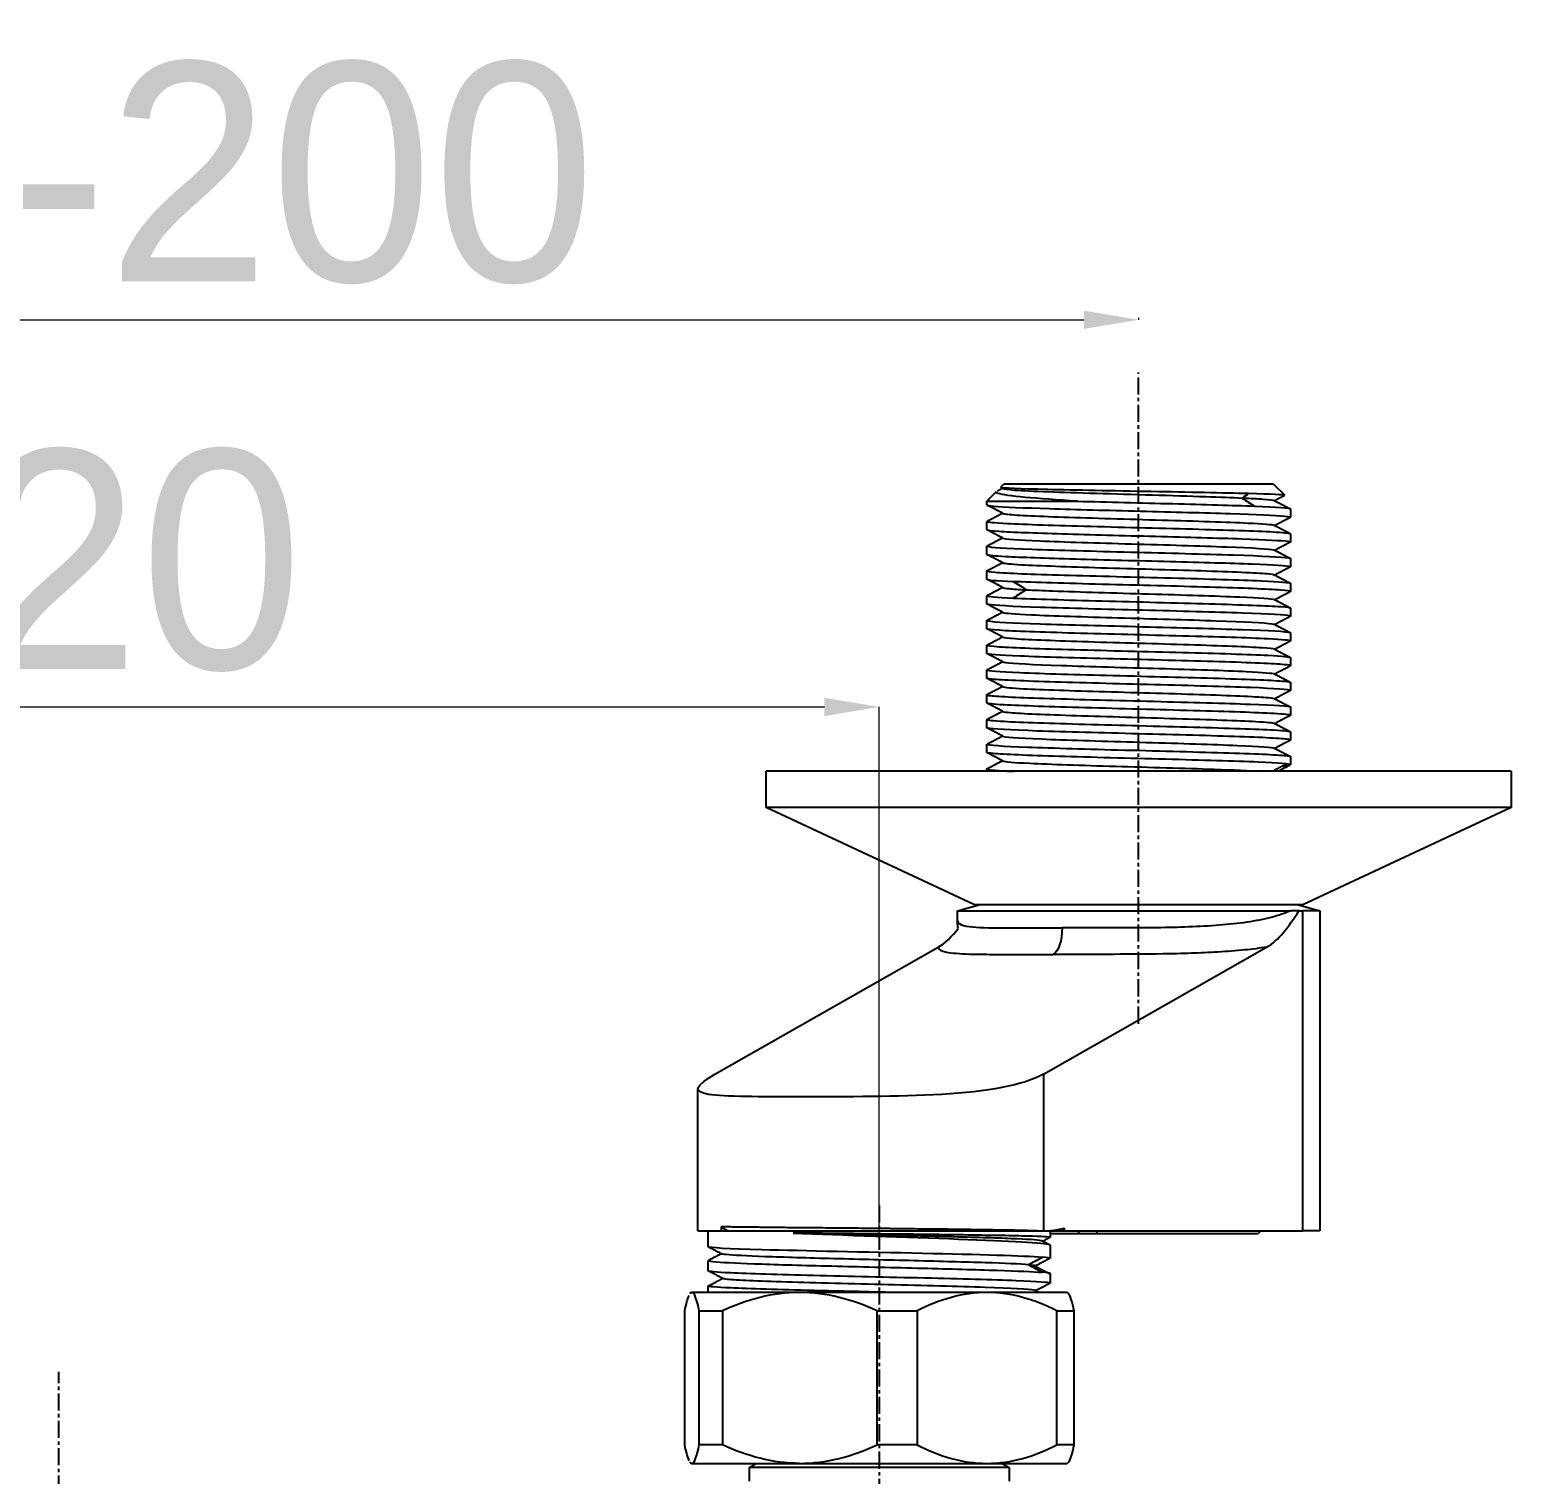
# Model space of a CAD drawing. Header units: millimetres. Extents: x 1091 to 2122, y 843 to 1569.
# Drawn here: x 1734.9 to 1843.3, y 1174.1 to 1279.7 of the extents above; entities that cross this region are included whole.
import ezdxf

# ---------------------------------------------------------------- set-up
doc = ezdxf.new("R2010")
doc.units = ezdxf.units.MM
doc.linetypes.add('CENTER', pattern=[2, 1.25, -0.25, 0.25, -0.25])
doc.layers.add('标注', color=1, linetype='Continuous')
doc.styles.add('Daelim Dimension', font='')
doc.styles.get('Daelim Dimension').set_extended_font_data('나눔고딕')
doc.dimstyles.new('DEFAULT', dxfattribs={"dimscale": 2, "dimtxt": 2, "dimasz": 2, "dimexe": 0, "dimexo": 2, "dimgap": 1, "dimtad": 1, "dimdec": 1, "dimzin": 9, "dimdsep": 46, "dimtxsty": 'Daelim Dimension', "dimcen": 0.5, "dimclrd": 252, "dimclre": 252, "dimclrt": 3, "dimadec": 1, "dimazin": 0, "dimtfac": 1, "dimtdec": 1, "dimtix": 1, "dimtmove": 0, "dimatfit": 3, "dimfxl": 1, "dimtolj": 1, "dimtzin": 1, "dimlwd": 9, "dimlwe": 9, "dimarcsym": 0})

# ---------------------------------------------------------------- blocks, each defined once
blk = doc.blocks.new('*D1')
at = {"layer": 'Defpoints', "color": 0, "transparency": 16777216}
for p in [(1797.05, 1230.18), (1677.06, 1188.18), (1797.05, 1187.23)]:
    blk.add_point(p, dxfattribs=at)
at = {"layer": '标注', "color": 5, "lineweight": 9, "transparency": 16777216}
for p, q in [((1677.06, 1192.18), (1677.06, 1230.18)), ((1681.06, 1230.18), (1793.05, 1230.18)), ((1797.05, 1191.23), (1797.05, 1230.18))]:
    blk.add_line(p, q, dxfattribs=at)
at = {"layer": '标注', "color": 5, "transparency": 16777216}
for points in [[(1681.06, 1230.85), (1681.06, 1229.51), (1677.06, 1230.18)], [(1793.05, 1230.85), (1793.05, 1229.51), (1797.05, 1230.18)]]:
    blk.add_solid(points, dxfattribs=at)
at = {"layer": '标注', "color": 7, "transparency": 16777216, "insert": (1737.06, 1240.85), "char_height": 16, "attachment_point": 5, "style": 'Daelim Dimension'}
blk.add_mtext('\\A1;120', dxfattribs=at)
blk = doc.blocks.new('*D8')
at = {"layer": 'Defpoints', "color": 0, "transparency": 16777216}
for p in [(1816.03, 1258.48), (1658.08, 1254.63), (1816.03, 1254.63)]:
    blk.add_point(p, dxfattribs=at)
at = {"layer": '标注', "color": 5, "lineweight": 9, "transparency": 16777216}
for p, q in [((1658.08, 1258.63), (1658.08, 1258.48)), ((1662.08, 1258.48), (1812.03, 1258.48)), ((1816.03, 1258.63), (1816.03, 1258.48))]:
    blk.add_line(p, q, dxfattribs=at)
at = {"layer": '标注', "color": 5, "transparency": 16777216}
for points in [[(1662.08, 1259.15), (1662.08, 1257.82), (1658.08, 1258.48)], [(1812.03, 1259.15), (1812.03, 1257.82), (1816.03, 1258.48)]]:
    blk.add_solid(points, dxfattribs=at)
at = {"layer": '标注', "color": 7, "transparency": 16777216, "insert": (1737.06, 1269.19), "char_height": 16, "attachment_point": 5, "style": 'Daelim Dimension'}
blk.add_mtext('\\A1;150-200', dxfattribs=at)

msp = doc.modelspace()

# ---------------------------------------------------------------- linework, layer by layer
at = {"color": 1, "linetype": 'CENTER'}
for p, q in [((1816.03, 1207.02), (1816.03, 1254.63)), ((1797.05, 1193.74), (1797.05, 1165.09)), ((1737.06, 1032.74), (1737.06, 1181.56))]:
    msp.add_line(p, q, dxfattribs=at)
at = {"color": 9, "linetype": 'Continuous'}
for p, q in [((1805.96, 1246.25), (1806.19, 1246.48)), ((1825.87, 1246.48), (1826.71, 1245.65)), ((1804.93, 1245.23), (1811.56, 1245.23)), ((1804.93, 1244.95), (1804.93, 1245.23)), ((1804.97, 1245.26), (1805.64, 1245.93)), ((1827.13, 1244.65), (1827.13, 1244.04)), ((1804.93, 1243.14), (1804.93, 1243.74)), ((1827.13, 1242.84), (1827.13, 1242.23)), ((1804.93, 1241.33), (1804.93, 1241.94)), ((1827.13, 1241.03), (1827.13, 1240.43)), ((1804.93, 1239.52), (1804.93, 1240.12)), ((1827.13, 1239.22), (1827.13, 1238.61)), ((1804.93, 1237.71), (1804.93, 1238.31)), ((1827.13, 1237.41), (1827.13, 1236.8)), ((1804.93, 1235.9), (1804.93, 1236.51)), ((1827.13, 1235.6), (1827.13, 1235)), ((1804.93, 1234.09), (1804.93, 1234.69)), ((1827.13, 1233.79), (1827.13, 1233.18)), ((1804.93, 1232.28), (1804.93, 1232.88)), ((1827.13, 1231.98), (1827.13, 1231.38)), ((1804.93, 1230.47), (1804.93, 1231.08)), ((1827.13, 1230.17), (1827.13, 1229.56)), ((1804.93, 1228.66), (1804.93, 1229.26)), ((1827.13, 1228.36), (1827.13, 1227.75)), ((1804.93, 1226.85), (1804.93, 1227.46)), ((1827.13, 1226.55), (1827.13, 1225.94)), ((1804.93, 1225.48), (1804.93, 1225.65)), ((1783.8, 1191.88), (1785.49, 1191.88)), ((1784.55, 1190.7), (1784.55, 1191.88)), ((1785.49, 1192.17), (1785.49, 1191.88)), ((1785.49, 1191.88), (1785.98, 1191.88)), ((1808.6, 1191.88), (1809.06, 1191.88)), ((1809.06, 1191.88), (1809.59, 1191.88)), ((1809.55, 1191.88), (1809.55, 1191.39)), ((1809.55, 1191.68), (1811.67, 1191.68)), ((1809.55, 1190.84), (1809.55, 1189.85)), ((1811.67, 1191.68), (1813.03, 1191.68)), ((1784.55, 1188.95), (1784.55, 1189.72)), ((1809.55, 1188.76), (1809.55, 1188.05)), ((1784.55, 1187.38), (1784.55, 1187.85)), ((1783.22, 1187.29), (1783.3, 1187.38)), ((1783.3, 1187.38), (1783.36, 1187.38)), ((1791.24, 1187.38), (1783.36, 1187.38)), ((1804.94, 1187.38), (1791.24, 1187.38)), ((1810.8, 1187.38), (1804.94, 1187.38)), ((1810.8, 1187.38), (1810.89, 1187.29)), ((1783.9, 1186.03), (1785.59, 1186.03)), ((1796.9, 1186.03), (1799.83, 1186.03)), ((1810.05, 1186.03), (1811.3, 1186.03))]:
    msp.add_line(p, q, dxfattribs=at)
at = {"color": 7, "linetype": 'Continuous'}
for p, q in [((1843.28, 1225.48), (1788.78, 1225.48)), ((1788.78, 1222.82), (1788.78, 1225.48)), ((1843.28, 1225.48), (1843.28, 1222.82)), ((1843.28, 1222.82), (1788.78, 1222.82)), ((1803.97, 1215.73), (1788.78, 1222.82)), ((1843.28, 1222.82), (1828.09, 1215.73)), ((1802.78, 1215.28), (1804.45, 1215.73)), ((1803.97, 1215.73), (1828.09, 1215.73)), ((1827.61, 1215.73), (1829.28, 1215.28)), ((1802.78, 1215.28), (1827.18, 1215.28)), ((1802.78, 1214.56), (1802.78, 1215.28)), ((1828.04, 1191.88), (1828.04, 1215.28)), ((1829.28, 1215.28), (1828.04, 1215.28)), ((1829.28, 1215.28), (1829.28, 1191.88)), ((1785.05, 1203.33), (1801.38, 1212.61)), ((1809.06, 1203.33), (1825.39, 1212.61)), ((1809.06, 1203.33), (1809.06, 1191.88)), ((1783.8, 1191.88), (1783.8, 1202.27)), ((1810.61, 1191.88), (1828.04, 1191.88)), ((1824.98, 1191.88), (1824.78, 1191.68)), ((1829.28, 1191.88), (1828.04, 1191.88)), ((1813.03, 1191.68), (1824.78, 1191.68)), ((1782.81, 1186.03), (1782.81, 1176.23)), ((1783.9, 1176.23), (1783.9, 1186.03)), ((1785.59, 1186.03), (1785.59, 1176.23)), ((1796.9, 1176.23), (1796.9, 1186.03)), ((1799.83, 1186.03), (1799.83, 1176.23)), ((1810.05, 1176.23), (1810.05, 1186.03)), ((1811.3, 1186.03), (1811.3, 1176.23)), ((1785.59, 1176.23), (1783.9, 1176.23)), ((1799.83, 1176.23), (1796.9, 1176.23)), ((1811.3, 1176.23), (1810.05, 1176.23)), ((1783.3, 1174.88), (1783.22, 1174.96)), ((1783.36, 1174.88), (1783.3, 1174.88)), ((1783.36, 1174.88), (1791.24, 1174.88)), ((1787.55, 1174.58), (1788.05, 1174.88)), ((1793.04, 1174.58), (1787.55, 1174.58)), ((1787.55, 1174.58), (1787.55, 1173.58)), ((1791.24, 1174.88), (1804.94, 1174.88)), ((1806.55, 1174.58), (1793.04, 1174.58)), ((1804.94, 1174.88), (1810.8, 1174.88)), ((1806.05, 1174.88), (1806.55, 1174.58)), ((1806.55, 1174.58), (1806.55, 1173.58)), ((1810.89, 1174.96), (1810.8, 1174.88))]:
    msp.add_line(p, q, dxfattribs=at)
at = {"color": 7, "linetype": 'Continuous', "extrusion": (0, 0, -1)}
msp.add_ellipse((1809.59, 1214.03), major_axis=(0, 2), ratio=0.422618, start_param=1.570796, end_param=2.905961, dxfattribs=at)
at = {"color": 9, "linetype": 'Continuous'}
for points, degree in [([(1805.7, 1245.97), (1806.06, 1246.16)], 1), ([(1806.1, 1246.14), (1805.96, 1246.21)], 1), ([(1824.07, 1245.77), (1823.92, 1245.67), (1823.77, 1245.56), (1823.61, 1245.45)], 3), ([(1823.61, 1245.45), (1823.9, 1245.26), (1824.2, 1245.06), (1824.49, 1244.86)], 3), ([(1826.71, 1245.64), (1826.67, 1245.69), (1825.74, 1245.73), (1824.07, 1245.77)], 3), ([(1825.95, 1245.27), (1826.53, 1244.97), (1827.12, 1244.66)], 2), ([(1826.69, 1245.62), (1826.34, 1245.44), (1825.98, 1245.25)], 2), ([(1806.1, 1244.33), (1805.51, 1244.64), (1804.93, 1244.94)], 2), ([(1804.93, 1243.75), (1805.5, 1244.05), (1806.07, 1244.35)], 2), ([(1824.49, 1244.85), (1826.19, 1244.79), (1827.13, 1244.71), (1827.13, 1244.65)], 3), ([(1827.14, 1244.04), (1826.57, 1243.74), (1825.99, 1243.44)], 2), ([(1806.1, 1242.52), (1805.51, 1242.83), (1804.92, 1243.13)], 2), ([(1825.95, 1243.46), (1826.54, 1243.16), (1827.12, 1242.85)], 2), ([(1804.95, 1241.95), (1805.51, 1242.25), (1806.07, 1242.54)], 2), ([(1827.12, 1242.22), (1826.56, 1241.93), (1825.99, 1241.63)], 2), ([(1827.12, 1242.22), (1827.12, 1242.22), (1827.11, 1242.22), (1827.1, 1242.21)], 3), ([(1804.92, 1240.13), (1805.5, 1240.43), (1806.07, 1240.73)], 2), ([(1806.1, 1240.71), (1805.52, 1241.02), (1804.93, 1241.32)], 2), ([(1825.97, 1241.65), (1826.55, 1241.34), (1827.14, 1241.03)], 2), ([(1825.95, 1239.84), (1826.54, 1239.53), (1827.12, 1239.23)], 2), ([(1827.13, 1240.42), (1826.56, 1240.12), (1825.99, 1239.82)], 2), ([(1804.93, 1239.52), (1804.93, 1239.46), (1805.6, 1239.4), (1806.86, 1239.35)], 3), ([(1804.93, 1238.32), (1805.5, 1238.62), (1806.07, 1238.92)], 2), ([(1806.11, 1238.9), (1805.52, 1239.21), (1804.94, 1239.51)], 2), ([(1806.86, 1239.35), (1807.18, 1239.15), (1807.49, 1238.95), (1807.81, 1238.75)], 3), ([(1807.81, 1238.74), (1807.49, 1238.54), (1807.18, 1238.34), (1806.86, 1238.14)], 3), ([(1827.14, 1238.61), (1826.57, 1238.31), (1825.99, 1238.01)], 2), ([(1804.93, 1238.31), (1804.94, 1238.26), (1805.6, 1238.2), (1806.86, 1238.14)], 3), ([(1806.1, 1237.09), (1805.51, 1237.4), (1804.93, 1237.7)], 2), ([(1825.96, 1238.03), (1826.54, 1237.73), (1827.13, 1237.42)], 2), ([(1804.93, 1236.51), (1805.5, 1236.81), (1806.07, 1237.11)], 2), ([(1827.12, 1236.79), (1826.56, 1236.5), (1825.99, 1236.2)], 2), ([(1804.93, 1234.7), (1805.5, 1235), (1806.07, 1235.3)], 2), ([(1806.1, 1235.28), (1805.52, 1235.59), (1804.94, 1235.89)], 2), ([(1825.96, 1236.22), (1826.55, 1235.91), (1827.13, 1235.61)], 2), ([(1825.95, 1234.41), (1826.54, 1234.1), (1827.12, 1233.8)], 2), ([(1827.13, 1234.99), (1826.56, 1234.69), (1825.99, 1234.39)], 2), ([(1806.1, 1233.47), (1805.52, 1233.78), (1804.93, 1234.08)], 2), ([(1804.95, 1232.9), (1805.51, 1233.19), (1806.07, 1233.49)], 2), ([(1827.13, 1233.17), (1826.56, 1232.88), (1825.99, 1232.58)], 2), ([(1806.1, 1231.66), (1805.51, 1231.97), (1804.93, 1232.27)], 2), ([(1825.97, 1232.59), (1826.55, 1232.29), (1827.14, 1231.98)], 2), ([(1804.93, 1231.09), (1805.5, 1231.38), (1806.07, 1231.68)], 2), ([(1827.12, 1231.37), (1826.55, 1231.07), (1825.99, 1230.77)], 2), ([(1806.1, 1229.85), (1805.52, 1230.16), (1804.93, 1230.46)], 2), ([(1804.93, 1229.27), (1805.5, 1229.57), (1806.07, 1229.87)], 2), ([(1825.96, 1230.79), (1826.54, 1230.48), (1827.13, 1230.18)], 2), ([(1825.95, 1228.98), (1826.54, 1228.68), (1827.12, 1228.37)], 2), ([(1827.12, 1229.55), (1826.55, 1229.26), (1825.99, 1228.96)], 2), ([(1806.1, 1228.04), (1805.51, 1228.35), (1804.93, 1228.65)], 2), ([(1804.95, 1227.47), (1805.51, 1227.76), (1806.07, 1228.06)], 2), ([(1827.13, 1227.74), (1826.56, 1227.45), (1825.99, 1227.15)], 2), ([(1806.1, 1226.23), (1805.51, 1226.54), (1804.93, 1226.84)], 2), ([(1825.97, 1227.16), (1826.56, 1226.86), (1827.14, 1226.55)], 2), ([(1804.92, 1225.65), (1805.49, 1225.95), (1806.07, 1226.25)], 2), ([(1826.86, 1226.02), (1826.36, 1225.75), (1825.86, 1225.48)], 2), ([(1827.11, 1225.93), (1826.82, 1225.78), (1826.53, 1225.63), (1826.24, 1225.48)], 3), ([(1826.48, 1225.85), (1826.8, 1225.87), (1827, 1225.89), (1827.09, 1225.92)], 3), ([(1810.61, 1192.07), (1810.27, 1191.97), (1809.93, 1191.9), (1809.59, 1191.88)], 3), ([(1809.59, 1191.88), (1810.18, 1191.88), (1810.48, 1191.88), (1810.47, 1191.88)], 3), ([(1810.61, 1191.94), (1810.47, 1191.86)], 1), ([(1810.5, 1191.88), (1810.59, 1191.88), (1810.66, 1191.88), (1810.7, 1191.88)], 3), ([(1810.61, 1191.88), (1810.61, 1192.07)], 1), ([(1811.58, 1191.88), (1811.61, 1191.81), (1811.64, 1191.74), (1811.67, 1191.68)], 3), ([(1813.03, 1191.68), (1813, 1191.74), (1812.97, 1191.81), (1812.94, 1191.88)], 3), ([(1809.01, 1191.14), (1809.52, 1190.87)], 1), ([(1809.51, 1191.37), (1809.04, 1191.12)], 1), ([(1784.58, 1189.74), (1785.49, 1190.21)], 1), ([(1785.52, 1190.2), (1784.6, 1190.68)], 1), ([(1807.97, 1189.4), (1808.3, 1189.58), (1808.64, 1189.76), (1808.97, 1189.94)], 3), ([(1809.48, 1189.83), (1808.95, 1189.55), (1808.42, 1189.27)], 2), ([(1809.55, 1189.86), (1809.55, 1189.89), (1809.36, 1189.91), (1808.97, 1189.95)], 3), ([(1785.62, 1188.39), (1785.09, 1188.67), (1784.56, 1188.94)], 2), ([(1808.97, 1188.85), (1808.64, 1189.03), (1808.3, 1189.21), (1807.97, 1189.39)], 3), ([(1808.48, 1189.29), (1809, 1189.02), (1809.52, 1188.74)], 2), ([(1809.55, 1188.76), (1809.55, 1188.79), (1809.36, 1188.82), (1808.97, 1188.85)], 3), ([(1784.56, 1187.86), (1785.08, 1188.13), (1785.6, 1188.4)], 2), ([(1809.55, 1188.04), (1809.03, 1187.77), (1808.51, 1187.5)], 2), ([(1783.13, 1187.14), (1783.02, 1186.91), (1782.92, 1186.52), (1782.81, 1186.03)], 3), ([(1783.36, 1187.38), (1783.32, 1187.38), (1783.29, 1187.36), (1783.25, 1187.32)], 3), ([(1783.9, 1186.03), (1783.73, 1186.85), (1783.54, 1187.38), (1783.36, 1187.38)], 3), ([(1791.24, 1187.38), (1789.28, 1187.38), (1787.38, 1186.84), (1785.59, 1186.03)], 3), ([(1796.9, 1186.03), (1795.1, 1186.85), (1793.2, 1187.38), (1791.24, 1187.38)], 3), ([(1804.94, 1187.38), (1803.17, 1187.38), (1801.46, 1186.85), (1799.83, 1186.03)], 3), ([(1810.05, 1186.03), (1808.42, 1186.85), (1806.71, 1187.38), (1804.94, 1187.38)], 3), ([(1808.49, 1187.51), (1808.62, 1187.44), (1808.75, 1187.38)], 2), ([(1810.86, 1187.32), (1811.01, 1187.17), (1811.15, 1186.7), (1811.3, 1186.03)], 3)]:
    msp.add_open_spline(points, degree=degree, dxfattribs=at)
for points, knots in [([(1824.07, 1245.77), (1822.25, 1245.82), (1819.63, 1245.87), (1814.2, 1245.97), (1811.39, 1246.02), (1807.32, 1246.12), (1806.05, 1246.17), (1805.95, 1246.22), (1805.94, 1246.22), (1805.94, 1246.22)], [0, 0, 0, 0, 0.332862, 0.332862, 0.665723, 0.665723, 0.998585, 0.998585, 1, 1, 1, 1]), ([(1806.1, 1246.14), (1806.16, 1246.11), (1806.79, 1246.03), (1809.2, 1245.92), (1812.85, 1245.8), (1817.05, 1245.68), (1820.87, 1245.56), (1822.86, 1245.49), (1823.61, 1245.45)], [0, 0, 0, 0, 0.154823, 0.329225, 0.503626, 0.678028, 0.85243, 1, 1, 1, 1]), ([(1806.19, 1246.48), (1806.18, 1246.48), (1806.38, 1246.48), (1807.66, 1246.48), (1809.51, 1246.48), (1811.87, 1246.48)], [0, 0, 0, 0, 0.307181, 0.307181, 1, 1, 1, 1]), ([(1811.87, 1246.48), (1814.23, 1246.48), (1816.99, 1246.48), (1821.81, 1246.48), (1823.87, 1246.48), (1825.56, 1246.48), (1825.87, 1246.48), (1825.87, 1246.48)], [0, 0, 0, 0, 0.391129, 0.391129, 0.782258, 0.782258, 1, 1, 1, 1]), ([(1811.56, 1245.22), (1808.54, 1245.41), (1806.32, 1245.59), (1805.62, 1245.83), (1805.58, 1245.87), (1805.63, 1245.92)], [0, 0, 0, 0, 0.810229, 0.810229, 1, 1, 1, 1]), ([(1811.56, 1245.22), (1813.75, 1245.16), (1816.22, 1245.1), (1820.84, 1244.98), (1822.94, 1244.92), (1824.49, 1244.86)], [0, 0, 0, 0, 0.5, 0.5, 1, 1, 1, 1]), ([(1823.61, 1245.45), (1824.23, 1245.43), (1825.37, 1245.37), (1825.87, 1245.3), (1825.95, 1245.27)], [0, 0, 0, 0, 0.458664, 1, 1, 1, 1]), ([(1804.94, 1244.93), (1804.99, 1244.91), (1805.16, 1244.88), (1806.16, 1244.8), (1807.61, 1244.74), (1811.43, 1244.61), (1813.8, 1244.56), (1818.51, 1244.43), (1820.87, 1244.38), (1824.62, 1244.25), (1826.03, 1244.19), (1826.98, 1244.1), (1827.12, 1244.07), (1827.12, 1244.04)], [0, 0, 0, 0, 0.083144, 0.083144, 0.289457, 0.289457, 0.49577, 0.49577, 0.702084, 0.702084, 0.908397, 0.908397, 1, 1, 1, 1]), ([(1806.1, 1244.33), (1806.13, 1244.31), (1806.56, 1244.22), (1810, 1244.06), (1817.92, 1243.84), (1824.26, 1243.64), (1825.82, 1243.52), (1825.95, 1243.46)], [0, 0, 0, 0, 0.058593, 0.309068, 0.559543, 0.810018, 1, 1, 1, 1]), ([(1804.94, 1243.74), (1804.94, 1243.69), (1805.45, 1243.65), (1807.74, 1243.52), (1809.99, 1243.46), (1815.09, 1243.31), (1817.97, 1243.25), (1822.89, 1243.1), (1824.96, 1243.04), (1826.77, 1242.92), (1827.12, 1242.88), (1827.12, 1242.84)], [0, 0, 0, 0, 0.165991, 0.165991, 0.39766, 0.39766, 0.629329, 0.629329, 0.860999, 0.860999, 1, 1, 1, 1]), ([(1804.95, 1243.12), (1805.02, 1243.09), (1805.31, 1243.06), (1806.76, 1242.96), (1808.4, 1242.9), (1812.49, 1242.78), (1814.9, 1242.71), (1819.62, 1242.6), (1821.84, 1242.53), (1825.33, 1242.41), (1826.51, 1242.35), (1827.07, 1242.27), (1827.13, 1242.25), (1827.13, 1242.23)], [0, 0, 0, 0, 0.115317, 0.115317, 0.321609, 0.321609, 0.527901, 0.527901, 0.734193, 0.734193, 0.940485, 0.940485, 1, 1, 1, 1]), ([(1804.93, 1241.94), (1804.93, 1241.93), (1804.94, 1241.93), (1805.12, 1241.85), (1806.31, 1241.78), (1810.12, 1241.64), (1812.76, 1241.57), (1818.14, 1241.43), (1820.88, 1241.36), (1825.06, 1241.22), (1826.53, 1241.15), (1827.08, 1241.07), (1827.13, 1241.05), (1827.13, 1241.03)], [0, 0, 0, 0, 0.019921, 0.019921, 0.251564, 0.251564, 0.483206, 0.483206, 0.714848, 0.714848, 0.94649, 0.94649, 1, 1, 1, 1]), ([(1806.1, 1242.52), (1806.23, 1242.45), (1808.26, 1242.31), (1815.45, 1242.1), (1823.12, 1241.88), (1825.75, 1241.73), (1825.96, 1241.65), (1825.97, 1241.65)], [0, 0, 0, 0, 0.23247, 0.481446, 0.730422, 0.979398, 1, 1, 1, 1]), ([(1804.95, 1241.31), (1805.03, 1241.27), (1805.5, 1241.23), (1807.44, 1241.12), (1809.24, 1241.07), (1813.56, 1240.93), (1815.99, 1240.88), (1820.64, 1240.75), (1822.76, 1240.7), (1825.91, 1240.57), (1826.88, 1240.51), (1827.12, 1240.44), (1827.13, 1240.43), (1827.13, 1240.43)], [0, 0, 0, 0, 0.146395, 0.146395, 0.352729, 0.352729, 0.559064, 0.559064, 0.765398, 0.765398, 0.971733, 0.971733, 1, 1, 1, 1]), ([(1806.1, 1240.71), (1806.19, 1240.67), (1807.39, 1240.55), (1813.01, 1240.36), (1821.06, 1240.14), (1825.24, 1239.97), (1825.9, 1239.87), (1825.95, 1239.84)], [0, 0, 0, 0, 0.158539, 0.408803, 0.659067, 0.909331, 1, 1, 1, 1]), ([(1804.93, 1240.12), (1804.93, 1240.09), (1805.13, 1240.06), (1806.41, 1239.96), (1808.22, 1239.88), (1812.95, 1239.75), (1815.77, 1239.68), (1821.06, 1239.54), (1823.44, 1239.47), (1826.38, 1239.34), (1827.12, 1239.28), (1827.13, 1239.22)], [0, 0, 0, 0, 0.105099, 0.105099, 0.336848, 0.336848, 0.568598, 0.568598, 0.800348, 0.800348, 1, 1, 1, 1]), ([(1806.11, 1238.9), (1806.15, 1238.88), (1806.47, 1238.82), (1807.27, 1238.77), (1807.82, 1238.74)], [0, 0, 0, 0, 0.460723, 1, 1, 1, 1]), ([(1827.12, 1238.62), (1827.12, 1238.65), (1826.89, 1238.69), (1825.49, 1238.79), (1823.59, 1238.86), (1818.84, 1239), (1815.99, 1239.07), (1810.75, 1239.21), (1808.39, 1239.27), (1806.86, 1239.35)], [0, 0, 0, 0, 0.141016, 0.141016, 0.427344, 0.427344, 0.713672, 0.713672, 1, 1, 1, 1]), ([(1807.82, 1238.74), (1808.36, 1238.72), (1810.72, 1238.62), (1816.86, 1238.44), (1823.87, 1238.23), (1825.81, 1238.1), (1825.96, 1238.03)], [0, 0, 0, 0, 0.117527, 0.422773, 0.728019, 1, 1, 1, 1]), ([(1827.13, 1236.8), (1827.13, 1236.81), (1827.12, 1236.82), (1826.84, 1236.89), (1825.59, 1236.97), (1821.64, 1237.1), (1819.01, 1237.18), (1813.6, 1237.31), (1810.91, 1237.39), (1806.79, 1237.52), (1805.41, 1237.6), (1804.97, 1237.68), (1804.93, 1237.7), (1804.93, 1237.71)], [0, 0, 0, 0, 0.028853, 0.028853, 0.260603, 0.260603, 0.492352, 0.492352, 0.724102, 0.724102, 0.955852, 0.955852, 1, 1, 1, 1]), ([(1806.86, 1238.14), (1808.39, 1238.07), (1810.75, 1238), (1815.96, 1237.86), (1818.81, 1237.79), (1823.59, 1237.65), (1825.47, 1237.58), (1826.89, 1237.48), (1827.13, 1237.44), (1827.13, 1237.41)], [0, 0, 0, 0, 0.286369, 0.286369, 0.572737, 0.572737, 0.859106, 0.859106, 1, 1, 1, 1]), ([(1804.93, 1236.51), (1804.93, 1236.49), (1804.97, 1236.48), (1805.41, 1236.39), (1806.8, 1236.33), (1810.88, 1236.18), (1813.62, 1236.12), (1818.99, 1235.97), (1821.65, 1235.91), (1825.57, 1235.76), (1826.84, 1235.7), (1827.11, 1235.62), (1827.13, 1235.61), (1827.13, 1235.6)], [0, 0, 0, 0, 0.044354, 0.044354, 0.27597, 0.27597, 0.507585, 0.507585, 0.739201, 0.739201, 0.970816, 0.970816, 1, 1, 1, 1]), ([(1806.1, 1237.09), (1806.21, 1237.03), (1807.85, 1236.9), (1814.39, 1236.7), (1822.27, 1236.48), (1825.56, 1236.32), (1825.94, 1236.23), (1825.96, 1236.22)], [0, 0, 0, 0, 0.201532, 0.450686, 0.699841, 0.948996, 1, 1, 1, 1]), ([(1827.13, 1234.99), (1827.12, 1235.05), (1826.56, 1235.09), (1824.07, 1235.23), (1821.8, 1235.29), (1816.66, 1235.43), (1813.81, 1235.5), (1808.88, 1235.64), (1806.9, 1235.71), (1805.24, 1235.82), (1804.94, 1235.86), (1804.94, 1235.9)], [0, 0, 0, 0, 0.175606, 0.175606, 0.407275, 0.407275, 0.638944, 0.638944, 0.870613, 0.870613, 1, 1, 1, 1]), ([(1806.1, 1235.28), (1806.17, 1235.24), (1807.08, 1235.14), (1811.99, 1234.95), (1820.09, 1234.74), (1824.97, 1234.55), (1825.88, 1234.45), (1825.95, 1234.41)], [0, 0, 0, 0, 0.126196, 0.37643, 0.626664, 0.876898, 1, 1, 1, 1]), ([(1804.94, 1234.7), (1804.94, 1234.66), (1805.24, 1234.62), (1806.9, 1234.51), (1808.88, 1234.44), (1813.81, 1234.3), (1816.66, 1234.23), (1821.8, 1234.1), (1824.08, 1234.02), (1826.55, 1233.9), (1827.12, 1233.84), (1827.12, 1233.79)], [0, 0, 0, 0, 0.12972, 0.12972, 0.361363, 0.361363, 0.593005, 0.593005, 0.824647, 0.824647, 1, 1, 1, 1]), ([(1827.12, 1233.19), (1827.12, 1233.21), (1826.98, 1233.24), (1825.94, 1233.34), (1824.19, 1233.41), (1819.66, 1233.55), (1816.83, 1233.62), (1811.54, 1233.76), (1809.03, 1233.82), (1805.81, 1233.96), (1804.94, 1234.02), (1804.93, 1234.09)], [0, 0, 0, 0, 0.090446, 0.090446, 0.322061, 0.322061, 0.553677, 0.553677, 0.785292, 0.785292, 1, 1, 1, 1]), ([(1806.1, 1233.47), (1806.13, 1233.46), (1806.52, 1233.37), (1809.81, 1233.21), (1817.7, 1232.99), (1824.24, 1232.79), (1825.87, 1232.65), (1825.97, 1232.59)], [0, 0, 0, 0, 0.049311, 0.298556, 0.5478, 0.797045, 1, 1, 1, 1]), ([(1804.93, 1232.88), (1804.93, 1232.82), (1805.79, 1232.75), (1809.04, 1232.62), (1811.51, 1232.55), (1816.83, 1232.41), (1819.63, 1232.34), (1824.22, 1232.2), (1825.93, 1232.13), (1826.98, 1232.03), (1827.12, 1232.01), (1827.12, 1231.98)], [0, 0, 0, 0, 0.214667, 0.214667, 0.446363, 0.446363, 0.678059, 0.678059, 0.909754, 0.909754, 1, 1, 1, 1]), ([(1827.13, 1231.37), (1827.13, 1231.38), (1827.13, 1231.38), (1827.09, 1231.45), (1826.03, 1231.52), (1822.4, 1231.66), (1819.84, 1231.73), (1814.47, 1231.87), (1811.69, 1231.94), (1807.34, 1232.08), (1805.76, 1232.15), (1805.02, 1232.24), (1804.93, 1232.26), (1804.93, 1232.28)], [0, 0, 0, 0, 0.004634, 0.004634, 0.23633, 0.23633, 0.468026, 0.468026, 0.699722, 0.699722, 0.931418, 0.931418, 1, 1, 1, 1]), ([(1804.94, 1231.07), (1804.93, 1231.05), (1805.02, 1231.03), (1805.76, 1230.94), (1807.34, 1230.87), (1811.68, 1230.73), (1814.47, 1230.66), (1819.82, 1230.52), (1822.38, 1230.45), (1826.03, 1230.31), (1827.09, 1230.25), (1827.13, 1230.17), (1827.13, 1230.17), (1827.13, 1230.16)], [0, 0, 0, 0, 0.06869, 0.06869, 0.300359, 0.300359, 0.532028, 0.532028, 0.763697, 0.763697, 0.995366, 0.995366, 1, 1, 1, 1]), ([(1806.1, 1231.66), (1806.19, 1231.61), (1807.48, 1231.49), (1813.34, 1231.3), (1821.36, 1231.08), (1825.33, 1230.91), (1825.91, 1230.81), (1825.96, 1230.79)], [0, 0, 0, 0, 0.169589, 0.418924, 0.668258, 0.917592, 1, 1, 1, 1]), ([(1827.12, 1229.56), (1827.12, 1229.61), (1826.71, 1229.65), (1824.67, 1229.76), (1822.56, 1229.84), (1817.51, 1229.97), (1814.67, 1230.05), (1809.6, 1230.18), (1807.46, 1230.26), (1805.37, 1230.37), (1804.94, 1230.42), (1804.93, 1230.47)], [0, 0, 0, 0, 0.150806, 0.150806, 0.382636, 0.382636, 0.614466, 0.614466, 0.846296, 0.846296, 1, 1, 1, 1]), ([(1806.1, 1229.85), (1806.15, 1229.82), (1806.81, 1229.72), (1811.02, 1229.55), (1819.07, 1229.33), (1824.65, 1229.14), (1825.85, 1229.03), (1825.95, 1228.98)], [0, 0, 0, 0, 0.093701, 0.344115, 0.59453, 0.844945, 1, 1, 1, 1]), ([(1804.94, 1229.26), (1804.94, 1229.22), (1805.37, 1229.18), (1807.44, 1229.05), (1809.61, 1228.99), (1814.65, 1228.84), (1817.54, 1228.78), (1822.53, 1228.63), (1824.68, 1228.57), (1826.7, 1228.45), (1827.12, 1228.41), (1827.12, 1228.36)], [0, 0, 0, 0, 0.153712, 0.153712, 0.385381, 0.385381, 0.61705, 0.61705, 0.84872, 0.84872, 1, 1, 1, 1]), ([(1827.13, 1227.75), (1827.13, 1227.77), (1827.05, 1227.79), (1826.34, 1227.89), (1824.79, 1227.95), (1820.47, 1228.1), (1817.7, 1228.16), (1812.36, 1228.31), (1809.76, 1228.37), (1806.08, 1228.52), (1805, 1228.58), (1804.93, 1228.65), (1804.93, 1228.65), (1804.93, 1228.66)], [0, 0, 0, 0, 0.06557, 0.06557, 0.297266, 0.297266, 0.528962, 0.528962, 0.760658, 0.760658, 0.992354, 0.992354, 1, 1, 1, 1]), ([(1806.1, 1228.04), (1806.11, 1228.04), (1806.33, 1227.96), (1808.96, 1227.81), (1816.63, 1227.59), (1823.83, 1227.37), (1825.86, 1227.23), (1825.97, 1227.17)], [0, 0, 0, 0, 0.017827, 0.266952, 0.516077, 0.765202, 1, 1, 1, 1]), ([(1804.93, 1227.46), (1804.93, 1227.45), (1804.93, 1227.45), (1805, 1227.39), (1806.09, 1227.31), (1809.75, 1227.18), (1812.33, 1227.09), (1817.72, 1226.97), (1820.48, 1226.88), (1824.79, 1226.76), (1826.35, 1226.67), (1827.05, 1226.59), (1827.13, 1226.57), (1827.12, 1226.55)], [0, 0, 0, 0, 0.007645, 0.007645, 0.239314, 0.239314, 0.470983, 0.470983, 0.702652, 0.702652, 0.934322, 0.934322, 1, 1, 1, 1]), ([(1827.13, 1225.94), (1827.13, 1226.01), (1826.28, 1226.08), (1823.1, 1226.21), (1820.63, 1226.28), (1815.35, 1226.42), (1812.51, 1226.49), (1807.93, 1226.63), (1806.17, 1226.7), (1805.09, 1226.8), (1804.94, 1226.82), (1804.94, 1226.85)], [0, 0, 0, 0, 0.211837, 0.211837, 0.44348, 0.44348, 0.675122, 0.675122, 0.906765, 0.906765, 1, 1, 1, 1]), ([(1804.94, 1225.64), (1804.93, 1225.61), (1805.09, 1225.59), (1805.73, 1225.53), (1806.22, 1225.5), (1806.86, 1225.47)], [0, 0, 0, 0, 0.486913, 0.486913, 1, 1, 1, 1]), ([(1806.1, 1226.23), (1806.21, 1226.17), (1807.78, 1226.05), (1814.16, 1225.84), (1821.26, 1225.65), (1824.15, 1225.53), (1824.93, 1225.48)], [0, 0, 0, 0, 0.223764, 0.512244, 0.800725, 1, 1, 1, 1]), ([(1785.98, 1191.88), (1785.9, 1191.92), (1785.81, 1191.97), (1785.73, 1192.02), (1785.65, 1192.07), (1785.57, 1192.12), (1785.49, 1192.17)], [0, 0, 0, 0, 0.5, 0.5, 0.5, 1, 1, 1, 1]), ([(1808.6, 1191.88), (1808.31, 1191.88), (1807.99, 1191.89), (1807.29, 1191.91), (1806.91, 1191.92), (1806.3, 1191.93), (1806.09, 1191.93), (1805.65, 1191.94), (1805.42, 1191.94), (1804.73, 1191.95), (1804.24, 1191.96), (1803.24, 1191.97), (1802.72, 1191.98), (1802.04, 1191.99), (1801.9, 1191.99), (1801.62, 1191.99), (1801.49, 1192), (1801.07, 1192), (1800.79, 1192), (1799.95, 1192.01), (1799.38, 1192.02), (1798.51, 1192.03), (1798.22, 1192.03), (1797.77, 1192.04), (1797.63, 1192.04), (1797.33, 1192.04), (1797.19, 1192.04), (1796.45, 1192.05), (1795.87, 1192.06), (1794.72, 1192.07), (1794.14, 1192.08), (1793.29, 1192.08), (1793.01, 1192.09), (1792.46, 1192.09), (1792.18, 1192.1), (1791.38, 1192.1), (1790.86, 1192.11), (1790.1, 1192.11), (1789.85, 1192.12), (1789.37, 1192.12), (1789.13, 1192.13), (1788.43, 1192.13), (1788, 1192.14), (1787.18, 1192.15), (1786.8, 1192.15), (1786.28, 1192.16), (1786.11, 1192.16), (1785.78, 1192.16), (1785.63, 1192.17), (1785.49, 1192.17)], [0, 0, 0, 0, 0.0625, 0.0625, 0.125, 0.125, 0.15625, 0.15625, 0.1875, 0.1875, 0.25, 0.25, 0.3125, 0.3125, 0.328125, 0.328125, 0.34375, 0.34375, 0.375, 0.375, 0.4375, 0.4375, 0.46875, 0.46875, 0.484375, 0.484375, 0.5, 0.5, 0.5625, 0.5625, 0.625, 0.625, 0.65625, 0.65625, 0.6875, 0.6875, 0.75, 0.75, 0.78125, 0.78125, 0.8125, 0.8125, 0.875, 0.875, 0.9375, 0.9375, 0.96875, 0.96875, 1, 1, 1, 1]), ([(1785.98, 1191.88), (1787.08, 1191.88), (1788.71, 1191.88), (1792.61, 1191.88), (1794.9, 1191.88), (1799.48, 1191.88), (1801.76, 1191.88), (1805.73, 1191.88), (1807.42, 1191.88), (1808.6, 1191.88)], [0, 0, 0, 0, 0.25, 0.25, 0.5, 0.5, 0.75, 0.75, 1, 1, 1, 1]), ([(1809.01, 1191.13), (1809, 1191.14), (1808.96, 1191.15), (1808.63, 1191.21), (1807.87, 1191.26), (1805.53, 1191.35), (1803.96, 1191.4), (1800.41, 1191.49), (1798.42, 1191.54), (1794.47, 1191.63), (1792.51, 1191.68), (1790.76, 1191.72)], [0, 0, 0, 0, 0.046938, 0.046938, 0.285204, 0.285204, 0.523469, 0.523469, 0.761735, 0.761735, 1, 1, 1, 1]), ([(1809.55, 1191.39), (1809.55, 1191.4), (1809.54, 1191.4), (1809.35, 1191.44), (1808.65, 1191.47), (1806.33, 1191.53), (1804.72, 1191.55), (1801.01, 1191.61), (1798.9, 1191.63), (1794.67, 1191.68), (1792.59, 1191.7), (1790.76, 1191.72)], [0, 0, 0, 0, 0.037421, 0.037421, 0.278066, 0.278066, 0.518711, 0.518711, 0.759355, 0.759355, 1, 1, 1, 1]), ([(1790.76, 1191.72), (1794.42, 1191.56), (1799.1, 1191.42), (1806.61, 1191.14), (1809.18, 1191), (1809.54, 1190.86), (1809.55, 1190.85), (1809.55, 1190.84)], [0, 0, 0, 0, 0.48103, 0.48103, 0.962059, 0.962059, 1, 1, 1, 1]), ([(1808.97, 1189.94), (1807.69, 1190.04), (1804.32, 1190.13), (1796.11, 1190.32), (1791.59, 1190.41), (1786, 1190.56), (1784.58, 1190.64), (1784.56, 1190.7)], [0, 0, 0, 0, 0.355761, 0.355761, 0.711522, 0.711522, 1, 1, 1, 1]), ([(1784.56, 1189.72), (1784.56, 1189.69), (1784.76, 1189.65), (1785.8, 1189.56), (1786.96, 1189.51), (1790, 1189.4), (1791.92, 1189.35), (1796.01, 1189.25), (1798.18, 1189.2), (1802.24, 1189.1), (1804.13, 1189.04), (1807.18, 1188.95), (1808.33, 1188.89), (1808.97, 1188.85)], [0, 0, 0, 0, 0.109568, 0.109568, 0.287654, 0.287654, 0.465741, 0.465741, 0.643827, 0.643827, 0.821914, 0.821914, 1, 1, 1, 1]), ([(1807.97, 1189.4), (1807.37, 1189.45), (1806.27, 1189.5), (1803.36, 1189.59), (1801.55, 1189.64), (1797.69, 1189.74), (1795.65, 1189.79), (1791.85, 1189.89), (1790.1, 1189.94), (1787.36, 1190.04), (1786.36, 1190.09), (1785.67, 1190.16), (1785.55, 1190.18), (1785.51, 1190.2)], [0, 0, 0, 0, 0.185297, 0.185297, 0.370593, 0.370593, 0.55589, 0.55589, 0.741187, 0.741187, 0.926483, 0.926483, 1, 1, 1, 1]), ([(1809.55, 1188.05), (1809.55, 1188.1), (1808.66, 1188.17), (1805.42, 1188.29), (1803, 1188.36), (1797.72, 1188.48), (1794.82, 1188.55), (1789.71, 1188.67), (1787.55, 1188.74), (1785.11, 1188.85), (1784.56, 1188.9), (1784.56, 1188.95)], [0, 0, 0, 0, 0.204773, 0.204773, 0.415012, 0.415012, 0.62525, 0.62525, 0.835489, 0.835489, 1, 1, 1, 1]), ([(1808.48, 1189.29), (1808.51, 1189.3), (1808.53, 1189.33), (1808.27, 1189.37), (1807.97, 1189.4)], [0, 0, 0, 0, 0.292791, 1, 1, 1, 1]), ([(1798.24, 1187.37), (1796.23, 1187.42), (1794.16, 1187.46), (1789.72, 1187.58), (1787.55, 1187.64), (1785.12, 1187.75), (1784.56, 1187.8), (1784.56, 1187.85)], [0, 0, 0, 0, 0.292319, 0.292319, 0.689223, 0.689223, 1, 1, 1, 1]), ([(1808.49, 1187.51), (1808.47, 1187.52), (1808.19, 1187.6), (1805.43, 1187.74), (1797.74, 1187.93), (1789.74, 1188.13), (1786.16, 1188.28), (1785.66, 1188.37), (1785.62, 1188.39)], [0, 0, 0, 0, 0.02986, 0.255894, 0.481928, 0.707962, 0.933995, 1, 1, 1, 1])]:
    msp.add_open_spline(points, degree=3, knots=knots, dxfattribs=at)
at = {"color": 7, "linetype": 'Continuous'}
for points, knots in [([(1827.18, 1215.28), (1826.95, 1215.19), (1826.51, 1215.01), (1825.47, 1214.71), (1823.99, 1214.42), (1821.95, 1214.2), (1819.72, 1214.08), (1817.37, 1214.03), (1814.98, 1214.02), (1812.98, 1214.03), (1811.48, 1214.03), (1810.76, 1214.03), (1810.43, 1214.03)], [0, 0, 0, 0, 0.063835, 0.127442, 0.253802, 0.378719, 0.502959, 0.627512, 0.752409, 0.876877, 0.943658, 1, 1, 1, 1]), ([(1802.79, 1214.55), (1802.79, 1214.3), (1803.16, 1214.16), (1805.16, 1213.98), (1807.53, 1214.03), (1810.43, 1214.03)], [0, 0, 0, 0, 0.364474, 0.364474, 1, 1, 1, 1]), ([(1801.38, 1212.61), (1801.39, 1212.57), (1801.4, 1212.49), (1801.56, 1212.37), (1801.93, 1212.25), (1802.65, 1212.16), (1803.64, 1212.11), (1804.88, 1212.09), (1806.33, 1212.09), (1807.71, 1212.09), (1808.87, 1212.09), (1809.48, 1212.09), (1809.78, 1212.09)], [0, 0, 0, 0, 0.063925, 0.127653, 0.253854, 0.379327, 0.504577, 0.629659, 0.754244, 0.877858, 0.938864, 1, 1, 1, 1]), ([(1825.39, 1212.61), (1824.86, 1212.54), (1823.75, 1212.39), (1821.88, 1212.25), (1819.88, 1212.16), (1817.16, 1212.1), (1814.45, 1212.09), (1812.15, 1212.09), (1810.85, 1212.09), (1810.14, 1212.09), (1809.78, 1212.09)], [0, 0, 0, 0, 0.120806, 0.253949, 0.379509, 0.504847, 0.754048, 0.86021, 0.929714, 1, 1, 1, 1]), ([(1809.06, 1203.33), (1807.62, 1202.51), (1804.9, 1202.05), (1798.39, 1201.66), (1794.62, 1201.68), (1788.31, 1201.68), (1785.77, 1201.66), (1783.4, 1202.05), (1783.6, 1202.51), (1785.05, 1203.33)], [0, 0, 0, 0, 0.25, 0.25, 0.5, 0.5, 0.75, 0.75, 1, 1, 1, 1])]:
    msp.add_open_spline(points, degree=3, knots=knots, dxfattribs=at)
for points, degree in [([(1825.39, 1212.61), (1826.25, 1213.09), (1827.02, 1214.14), (1827.75, 1215.27)], 3), ([(1827.75, 1215.27), (1827.56, 1215.28), (1827.37, 1215.28), (1827.18, 1215.28)], 3), ([(1827.75, 1215.27), (1827.89, 1215.28), (1828.04, 1215.28)], 2), ([(1801.38, 1212.61), (1801.89, 1212.9), (1802.37, 1213.39), (1802.83, 1213.99)], 3), ([(1802.83, 1214), (1802.79, 1214.18), (1802.78, 1214.56)], 2), ([(1782.81, 1176.23), (1782.92, 1175.7), (1783.04, 1175.3), (1783.15, 1175.08)], 3), ([(1783.36, 1174.88), (1783.54, 1174.88), (1783.73, 1175.4), (1783.9, 1176.23)], 3), ([(1791.24, 1174.88), (1789.28, 1174.88), (1787.38, 1175.41), (1785.59, 1176.23)], 3), ([(1791.24, 1174.88), (1793.2, 1174.88), (1795.1, 1175.4), (1796.9, 1176.23)], 3), ([(1799.83, 1176.23), (1801.46, 1175.4), (1803.17, 1174.88), (1804.94, 1174.88)], 3), ([(1804.94, 1174.88), (1806.71, 1174.88), (1808.42, 1175.4), (1810.05, 1176.23)], 3), ([(1811.3, 1176.23), (1811.15, 1175.56), (1811.01, 1175.08), (1810.86, 1174.93)], 3), ([(1783.25, 1174.93), (1783.29, 1174.89), (1783.32, 1174.88), (1783.36, 1174.88)], 3)]:
    msp.add_open_spline(points, degree=degree, dxfattribs=at)

# ---------------------------------------------------------------- dimensions: what is measured, and where the dimension line sits
at = {"layer": '标注', "color": 5}
dim = msp.add_linear_dim(base=(1816.03, 1258.48), p1=(1658.08, 1254.63), p2=(1816.03, 1254.63), text='150-200', dimstyle='DEFAULT', override={"dimtxt": 8, "dimclrd": 5, "dimclre": 5, "dimclrt": 7}, dxfattribs=at)
dim.commit()
dim.dimension.update_dxf_attribs({"geometry": '*D8', "text_midpoint": (1737.06, 1269.19)})
dim = msp.add_linear_dim(base=(1797.05, 1230.18), p1=(1677.06, 1188.18), p2=(1797.05, 1187.23), dimstyle='DEFAULT', override={"dimtxt": 8, "dimclrd": 5, "dimclre": 5, "dimclrt": 7}, dxfattribs=at)
dim.commit()
dim.dimension.update_dxf_attribs({"geometry": '*D1', "text_midpoint": (1737.06, 1240.85)})

doc.saveas('drawing.dxf')
